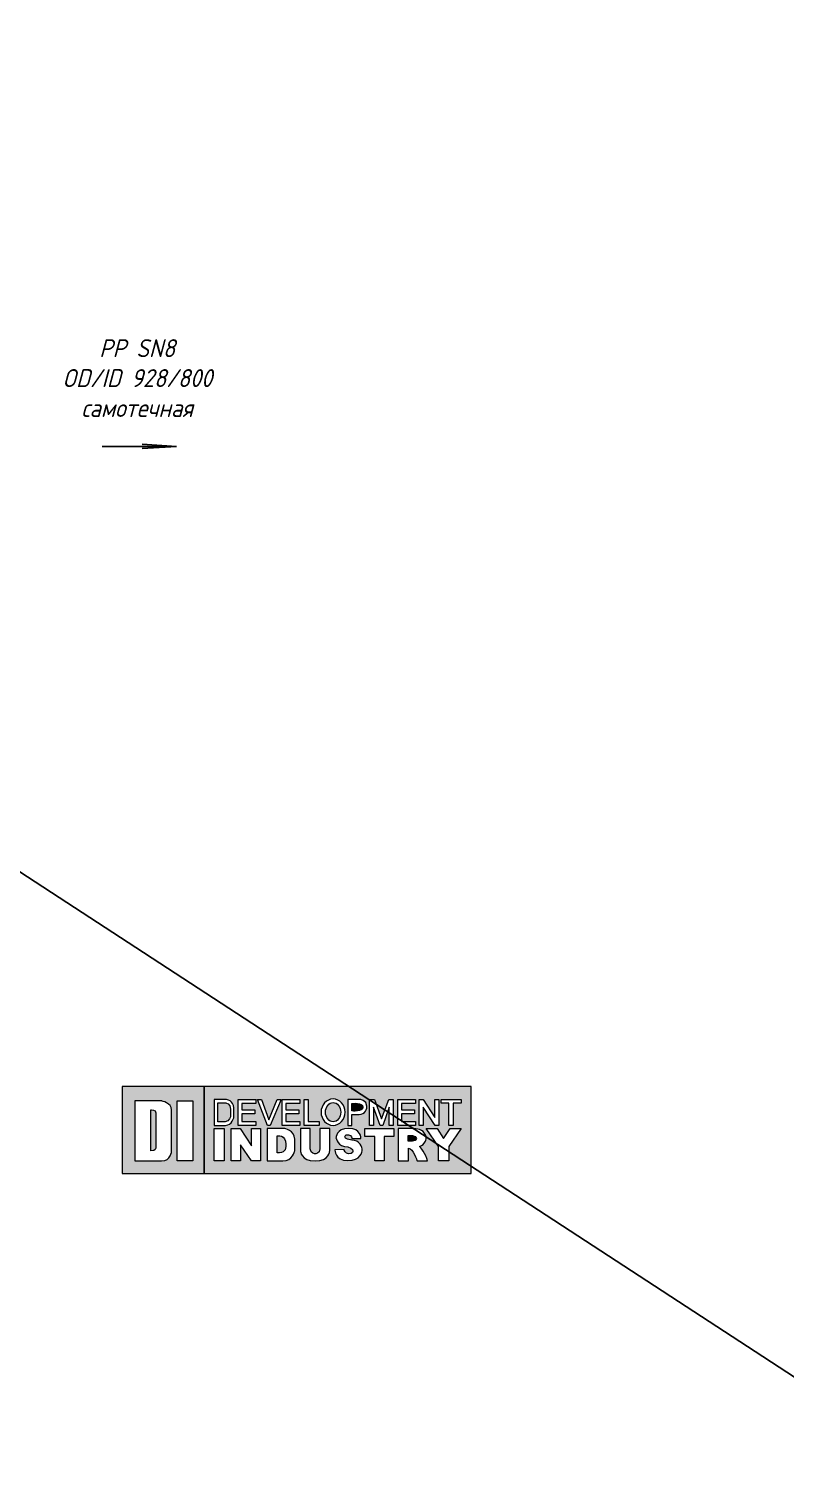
# Model space of a CAD drawing. Header units: millimetres. Extents: x 41756989 to 44740435, y 21258419 to 23626306.
# Drawn here: x 42706870 to 42759565, y 21807114 to 21906634 of the extents above; entities that cross this region are included whole.
import ezdxf

# ---------------------------------------------------------------- set-up
doc = ezdxf.new("R2010")
doc.units = ezdxf.units.MM
doc.layers.add('Слой 2', color=7, linetype='Continuous')
doc.styles.add('note', font='isocpeur.ttf', dxfattribs={"width": 0.9, "oblique": 15})

# ---------------------------------------------------------------- blocks, each defined once
blk = doc.blocks.new('DI')
at = {"layer": 'Слой 2', "true_color": 0xf7931d}
h = blk.add_hatch(color=30, dxfattribs=at)
h.dxf.hatch_style = 2
h.paths.add_polyline_path([(-1795.767848853138, 419.8109765625559), (-1795.767848853138, -450.1290234375047), (-975.0669894781895, -450.1290234375047), (-975.0669894781895, 419.8109765625559)])
edge = h.paths.add_edge_path()
edge.add_spline(control_points=[(-1300.145934790606, -225.6577734374441), (-1300.145934790606, -225.6577734374441), (-1303.385934790596, -324.4777734375093), (-1400.585934790666, -324.4777734375093), (-1497.78593479062, -324.4777734375093), (-1667.885934790596, -324.4777734375093), (-1667.885934790596, -324.4777734375093), (-1667.885934790596, -324.4777734375093), (-1667.885934790596, 276.5422265625093), (-1667.885934790596, 276.5422265625093), (-1667.885934790596, 276.5422265625093), (-1398.965934790671, 276.5422265625093), (-1398.965934790671, 276.5422265625093), (-1398.965934790671, 276.5422265625093), (-1300.145934790606, 255.4822265625698), (-1300.145934790606, 185.8222265625373), (-1300.145934790606, 116.1622265625047), (-1300.145934790606, -225.6577734374441), (-1300.145934790606, -225.6577734374441)], knot_values=[0, 0, 0, 0, 1, 1, 1, 2, 2, 2, 3, 3, 3, 4, 4, 4, 5, 5, 5, 6, 6, 6, 6], degree=3, periodic=0)
h.paths.add_polyline_path([(-1087.384880103171, -324.4777734375093), (-1242.904880103189, -324.4777734375093), (-1242.904880103189, 276.5422265625093), (-1087.384880103171, 276.5422265625093)])
at = {"layer": 'Слой 2', "true_color": 0x231f20}
h = blk.add_hatch(color=250, dxfattribs=at)
h.dxf.hatch_style = 2
h.paths.add_polyline_path([(-975.0669894781895, 419.8109765625559), (-975.0669894781895, -450.1290234375047), (1698.575315209338, -450.1290234375047), (1698.575315209338, 419.8109765625559)])
h.paths.add_polyline_path([(1176.296174584306, 291.9322265625233), (1217.340393334394, 291.9322265625233), (1335.056174584315, 110.223281249986), (1335.056174584315, 291.9322265625233), (1372.860393334413, 291.9322265625233), (1372.860393334413, 31.92222656251397), (1338.296174584306, 31.92222656251397), (1217.340393334394, 214.9822265625698), (1217.340393334394, 31.92222656251397), (1176.296174584306, 31.92222656251397)])
h.paths.add_polyline_path([(681.9240652093431, 291.9322265625233), (732.1440652093152, 291.9322265625233), (800.1840652093524, 96.72222656256054), (873.8940652093152, 291.9322265625233), (916.0140652093105, 291.9322265625233), (916.0140652093105, 31.92222656251397), (877.1340652093058, 31.92222656251397), (877.1340652093058, 214.9822265625698), (814.7640652093105, 31.92222656251397), (787.2240652093897, 31.92222656251397), (721.6140652094036, 214.9822265625698), (721.6140652094036, 31.92222656251397), (681.9240652093431, 31.92222656251397)])
edge = h.paths.add_edge_path()
edge.add_spline(control_points=[(464.5782839594176, 291.9322265625233), (464.5782839594176, 291.9322265625233), (583.3761745843804, 291.9322265625233), (583.3761745843804, 291.9322265625233), (583.3761745843804, 291.9322265625233), (653.5740652093664, 281.9432812500745), (653.5740652093664, 224.7022265625419), (653.5740652093664, 167.4611718750093), (623.319299584371, 137.7696093750419), (550.9761745843571, 139.3801171875093), (502.3761745843804, 140.4622265625512), (502.3761745843804, 140.4622265625512), (502.3761745843804, 140.4622265625512), (502.3761745843804, 140.4622265625512), (502.3761745843804, 31.92222656251397), (502.3761745843804, 31.92222656251397), (502.3761745843804, 31.92222656251397), (464.5782839594176, 31.92222656251397), (464.5782839594176, 31.92222656251397), (464.5782839594176, 31.92222656251397), (464.5782839594176, 291.9322265625233), (464.5782839594176, 291.9322265625233)], knot_values=[0, 0, 0, 0, 1, 1, 1, 2, 2, 2, 3, 3, 3, 4, 4, 4, 5, 5, 5, 6, 6, 6, 7, 7, 7, 7], degree=3, periodic=0)
h.paths.add_polyline_path([(28.2540652094176, 291.9322265625233), (65.5140652093105, 291.9322265625233), (65.5140652093105, 69.18222656252328), (177.2940652093384, 69.18222656252328), (177.2940652093384, 31.92222656251397), (28.2540652094176, 31.92222656251397)])
h.paths.add_polyline_path([(-401.045934790629, 291.9322265625233), (-325.7159347906709, 86.1922265625326), (-242.2859347906196, 291.9322265625233), (-203.405934790615, 291.9322265625233), (-312.7559347905917, 31.92222656251397), (-338.6759347906336, 31.92222656251397), (-441.545934790629, 291.9322265625233)])
h.paths.add_polyline_path([(-633.7848801031942, 291.9322265625233), (-456.6669894781662, 291.9322265625233), (-456.6669894781662, 251.701171875), (-595.986989478115, 251.1632812500466), (-595.986989478115, 186.2620312500512), (-466.3869894781383, 186.2620312500512), (-466.3869894781383, 145.86328125), (-595.986989478115, 145.86328125), (-595.986989478115, 69.18222656252328), (-456.6669894781662, 69.18222656252328), (-456.6669894781662, 31.92222656251397), (-633.7848801031942, 31.92222656251397)])
h.paths.add_polyline_path([(-775.265934790601, -324.4777734375093), (-872.4659347906709, -324.4777734375093), (-872.4659347906709, 1.14222656248603), (-775.265934790601, 1.14222656248603)])
edge = h.paths.add_edge_path()
edge.add_spline(control_points=[(-761.4959347905824, 31.92222656251397), (-829.5359347906196, 31.92222656251397), (-872.4659347906709, 31.92222656251397), (-872.4659347906709, 31.92222656251397), (-872.4659347906709, 31.92222656251397), (-872.4659347906709, 291.9322265625233), (-872.4659347906709, 291.9322265625233), (-872.4659347906709, 291.9322265625233), (-752.5859347906662, 291.9322265625233), (-752.5859347906662, 291.9322265625233), (-752.5859347906662, 291.9322265625233), (-678.0659347906476, 277.3522265625652), (-678.0659347906476, 206.8822265624767), (-678.0659347906476, 136.4122265625047), (-678.0659347906476, 112.1122265625745), (-678.0659347906476, 112.1122265625745), (-678.0659347906476, 112.1122265625745), (-693.4559347906616, 31.92222656251397), (-761.4959347905824, 31.92222656251397)], knot_values=[0, 0, 0, 0, 1, 1, 1, 2, 2, 2, 3, 3, 3, 4, 4, 4, 5, 5, 5, 6, 6, 6, 6], degree=3, periodic=0)
h.paths.add_polyline_path([(-409.1459347906057, -324.4777734375093), (-499.8659347906942, -324.4777734375093), (-611.6459347906057, -161.6677734374534), (-611.6459347906057, -324.4777734375093), (-703.9859347906895, -324.4777734375093), (-703.9859347906895, 1.14222656248603), (-614.8859347905964, 1.14222656248603), (-499.8659347906942, -172.1977734374814), (-499.8659347906942, 1.14222656248603), (-409.1459347906057, 1.14222656248603)])
edge = h.paths.add_edge_path()
edge.add_spline(control_points=[(-67.86698947811965, -224.4048046874814), (-67.86698947811965, -224.4048046874814), (-89.5819504156243, -324.4777734375093), (-185.5954269781942, -324.4777734375093), (-281.6057394781383, -324.4777734375093), (-342.184880103101, -324.4777734375093), (-342.184880103101, -324.4777734375093), (-342.184880103101, -324.4777734375093), (-342.184880103101, 0), (-342.184880103101, 0), (-342.184880103101, 0), (-173.0214426030871, 0), (-173.0214426030871, 0), (-173.0214426030871, 0), (-67.86698947811965, -18.19652343750931), (-67.86698947811965, -106.1353124999441), (-67.86698947811965, -194.0772656250047), (-67.86698947811965, -224.4048046874814), (-67.86698947811965, -224.4048046874814)], knot_values=[0, 0, 0, 0, 1, 1, 1, 2, 2, 2, 3, 3, 3, 4, 4, 4, 5, 5, 5, 6, 6, 6, 6], degree=3, periodic=0)
h.paths.add_polyline_path([(-16.03648166568018, 251.701171875), (-155.356481665629, 251.1632812500466), (-155.356481665629, 186.2620312500512), (-25.75648166565225, 186.2620312500512), (-25.75648166565225, 145.86328125), (-155.356481665629, 145.86328125), (-155.356481665629, 69.18222656252328), (-16.03648166568018, 69.18222656252328), (-16.03648166568018, 31.92222656251397), (-193.1543722905917, 31.92222656251397), (-193.1543722905917, 291.9322265625233), (-16.03648166568018, 291.9322265625233)])
edge = h.paths.add_edge_path()
edge.add_spline(control_points=[(282.0561745843152, -224.5788281250279), (282.0561745843152, -224.5788281250279), (282.0561745843152, -324.4777734375093), (136.256174584385, -324.4777734375093), (-9.543825415661559, -324.4777734375093), (-9.543825415661559, -224.5788281250279), (-9.543825415661559, -224.5788281250279), (-9.543825415661559, -224.5788281250279), (-9.543825415661559, 0), (-9.543825415661559, 0), (-9.543825415661559, 0), (87.65617458440829, 0), (87.65617458440829, 0), (87.65617458440829, 0), (87.65617458440829, -148.9767187499674), (87.65617458440829, -201.8956640624674), (87.65617458440829, -254.8146093749674), (136.256174584385, -253.7356640624348), (136.256174584385, -253.7356640624348), (136.256174584385, -253.7356640624348), (184.8561745843617, -254.8146093749674), (184.8561745843617, -201.8956640624674), (184.8561745843617, -148.9767187499674), (184.8561745843617, 0), (184.8561745843617, 0), (184.8561745843617, 0), (282.0561745843152, 0), (282.0561745843152, 0), (282.0561745843152, 0), (282.0561745843152, -224.5788281250279), (282.0561745843152, -224.5788281250279)], knot_values=[0, 0, 0, 0, 1, 1, 1, 2, 2, 2, 3, 3, 3, 4, 4, 4, 5, 5, 5, 6, 6, 6, 7, 7, 7, 8, 8, 8, 9, 9, 9, 10, 10, 10, 10], degree=3, periodic=0)
edge = h.paths.add_edge_path()
edge.add_spline(control_points=[(195.6519558343571, 163.8161718749907), (195.6519558343571, 236.6592187499627), (249.5675808343804, 295.7101171874674), (316.0698464593152, 295.7101171874674), (382.578440209385, 295.7101171874674), (436.4940652094083, 236.6592187499627), (436.4940652094083, 163.8161718749907), (436.4940652094083, 90.97312500001863), (382.578440209385, 31.92222656251397), (316.0698464593152, 31.92222656251397), (249.5675808343804, 31.92222656251397), (195.6519558343571, 90.97312500001863), (195.6519558343571, 163.8161718749907)], knot_values=[0, 0, 0, 0, 1, 1, 1, 2, 2, 2, 3, 3, 3, 4, 4, 4, 4], degree=3, periodic=0)
edge = h.paths.add_edge_path()
edge.add_spline(control_points=[(607.5116433344083, -211.7485546874814), (605.9865652093431, -231.5207812499721), (593.7859402094036, -321.2377734375186), (463.0975027093664, -321.2377734375186), (332.4090652093291, -321.2377734375186), (334.4340652093524, -211.7485546874814), (334.4340652093524, -211.7485546874814), (334.4340652093524, -211.7485546874814), (425.970393334399, -210.2298046874348), (425.970393334399, -210.2298046874348), (425.970393334399, -210.2298046874348), (436.6459402093897, -252.80859375), (471.0013308343478, -254.3305078124395), (517.5636745843804, -254.3305078124395), (512.9251589593478, -228.4769531249767), (512.9251589593478, -228.4769531249767), (512.9251589593478, -228.4769531249767), (520.5568777093431, -198.0639843749814), (463.0975027093664, -184.3794140624814), (361.3918777093058, -184.3794140624814), (345.1159402093617, -93.14050781249534), (345.1159402093617, -93.14050781249534), (345.1159402093617, -93.14050781249534), (345.875315209385, 1.14222656248603), (471.0013308343478, 1.14222656248603), (596.1336745843291, 1.14222656248603), (595.3110183343524, -99.2218359374674), (595.3110183343524, -99.2218359374674), (595.3110183343524, -99.2218359374674), (505.299768334371, -99.2218359374674), (505.299768334371, -99.2218359374674), (505.299768334371, -99.2218359374674), (506.8248464593198, -67.2869531250326), (471.0013308343478, -62.7275390625), (435.1841433343943, -58.16496093745809), (442.7525808343198, -67.2869531250326), (436.6459402093897, -76.412109375), (430.5456277093617, -85.53410156245809), (427.4954714593478, -103.7844140625093), (503.7746902093058, -115.9470703124534), (581.5789870843291, -115.9470703124534), (609.0367214593571, -191.9794921875), (607.5116433344083, -211.7485546874814)], knot_values=[0, 0, 0, 0, 1, 1, 1, 2, 2, 2, 3, 3, 3, 4, 4, 4, 5, 5, 5, 6, 6, 6, 7, 7, 7, 8, 8, 8, 9, 9, 9, 10, 10, 10, 11, 11, 11, 12, 12, 12, 13, 13, 13, 14, 14, 14, 14], degree=3, periodic=0)
h.paths.add_polyline_path([(924.1203933343058, -81.25628906243946), (825.8509402093478, -81.25628906243946), (825.8509402093478, -323.5855078124441), (779.1303933343152, -323.5855078124441), (732.409846459399, -323.5855078124441), (732.409846459399, -81.25628906243946), (634.1340652093058, -81.25628906243946), (634.1340652093058, 0), (779.1303933343152, 0), (924.1203933343058, 0)])
h.paths.add_polyline_path([(962.4498464593198, 291.9322265625233), (1139.561408959329, 291.9322265625233), (1139.561408959329, 251.701171875), (1000.24140895938, 251.1632812500466), (1000.24140895938, 186.2620312500512), (1129.841408959357, 186.2620312500512), (1129.841408959357, 145.86328125), (1000.24140895938, 145.86328125), (1000.24140895938, 69.18222656252328), (1139.561408959329, 69.18222656252328), (1139.561408959329, 31.92222656251397), (962.4498464593198, 31.92222656251397)])
edge = h.paths.add_edge_path()
edge.add_spline(control_points=[(1156.56508083432, -324.4777734375093), (1156.56508083432, -324.4777734375093), (1117.716721459408, -196.3901953124441), (1070.939221459324, -196.3901953124441), (1070.939221459324, -235.6150781250326), (1070.939221459324, -324.4777734375093), (1070.939221459324, -324.4777734375093), (1070.939221459324, -324.4777734375093), (968.6640652093338, -324.4777734375093), (968.6640652093338, -324.4777734375093), (968.6640652093338, -324.4777734375093), (968.6640652093338, -321.275742187514), (968.6640652093338, -321.275742187514), (968.6640652093338, -321.275742187514), (968.6640652093338, 0), (968.6640652093338, 0), (968.6640652093338, 0), (1082.038752709399, -1.047304687439464), (1082.038752709399, -1.047304687439464), (1082.038752709399, -1.047304687439464), (1155.312112084357, 6.470507812569849), (1200.172190209385, -18.76289062493015), (1222.529455834418, -31.33371093752794), (1246.949690209352, -62.76550781249534), (1246.949690209352, -91.51734374999069), (1246.949690209352, -108.6918750000186), (1241.621408959385, -125.7430078125326), (1234.274455834413, -137.8898437499302), (1214.233283959329, -171.0397265624488), (1181.143518334371, -179.5763671874302), (1181.143518334371, -179.5763671874302), (1181.143518334371, -179.5763671874302), (1254.049846459413, -258.0577734374674), (1259.454065209371, -324.4777734375093), (1196.293049584376, -324.4777734375093), (1156.56508083432, -324.4777734375093), (1156.56508083432, -324.4777734375093)], knot_values=[0, 0, 0, 0, 1, 1, 1, 2, 2, 2, 3, 3, 3, 4, 4, 4, 5, 5, 5, 6, 6, 6, 7, 7, 7, 8, 8, 8, 9, 9, 9, 10, 10, 10, 11, 11, 11, 12, 12, 12, 12], degree=3, periodic=0)
h.paths.add_polyline_path([(1473.294065209338, -181.1520703125279), (1473.294065209338, -323.5855078124441), (1422.264065209311, -323.5855078124441), (1371.234065209399, -323.5855078124441), (1371.234065209399, -181.1520703125279), (1248.107737084385, 1.14222656248603), (1356.249065209413, 1.14222656248603), (1422.264065209311, -98.50675781245809), (1488.279065209324, 1.14222656248603), (1596.420393334352, 1.14222656248603)])
h.paths.add_polyline_path([(1596.420393334352, 253.8622265625745), (1516.496174584376, 253.8622265625745), (1516.496174584376, 31.92222656251397), (1474.37617458438, 31.92222656251397), (1474.37617458438, 253.8622265625745), (1398.780393334338, 253.8622265625745), (1398.780393334338, 291.9322265625233), (1596.420393334352, 291.9322265625233)])
at = {"layer": 'Слой 2', "true_color": 0xf7931d}
h = blk.add_hatch(color=30, dxfattribs=at)
h.dxf.hatch_style = 2
edge = h.paths.add_edge_path()
edge.add_spline(control_points=[(-1507.505934790592, 185.8222265625373), (-1507.505934790592, 185.8222265625373), (-1507.505934790592, -223.4998828124953), (-1507.505934790592, -223.4998828124953), (-1459.984880103148, -223.4998828124953), (-1456.744880103157, -193.2577734375373), (-1456.744880103157, -193.2577734375373), (-1456.744880103157, -193.2577734375373), (-1456.744880103157, 118.8611718750326), (-1456.744880103157, 155.5801171874627), (-1456.744880103157, 192.2990625000093), (-1507.505934790592, 185.8222265625373), (-1507.505934790592, 185.8222265625373)], knot_values=[0, 0, 0, 0, 1, 1, 1, 2, 2, 2, 3, 3, 3, 4, 4, 4, 4], degree=3, periodic=0)
at = {"layer": 'Слой 2', "true_color": 0x231f20}
h = blk.add_hatch(color=250, dxfattribs=at)
h.dxf.hatch_style = 2
edge = h.paths.add_edge_path()
edge.add_spline(control_points=[(-757.8224582280964, 257.6907421875512), (-757.8224582280964, 257.6907421875512), (-835.743825415615, 257.6907421875512), (-835.743825415615, 257.6907421875512), (-835.743825415615, 257.6907421875512), (-835.743825415615, 66.16371093748603), (-835.743825415615, 66.16371093748603), (-835.743825415615, 66.16371093748603), (-807.8367941656616, 66.16371093748603), (-763.6126926031429, 66.16371093748603), (-719.3885910406243, 66.16371093748603), (-709.383825415629, 125.2304296875373), (-709.383825415629, 125.2304296875373), (-709.383825415629, 125.2304296875373), (-709.383825415629, 143.1326953124953), (-709.383825415629, 195.0423046875512), (-709.383825415629, 246.9519140624907), (-757.8224582280964, 257.6907421875512), (-757.8224582280964, 257.6907421875512)], knot_values=[0, 0, 0, 0, 1, 1, 1, 2, 2, 2, 3, 3, 3, 4, 4, 4, 5, 5, 5, 6, 6, 6, 6], degree=3, periodic=0)
h = blk.add_hatch(color=250, dxfattribs=at)
h.dxf.hatch_style = 2
edge = h.paths.add_edge_path()
edge.add_spline(control_points=[(316.0698464593152, 260.0701171875698), (274.0194558344083, 260.0701171875698), (239.9298464594176, 216.9755859375), (239.9298464594176, 163.8161718749907), (239.9298464594176, 110.6567578124814), (274.0194558344083, 67.56222656252794), (316.0698464593152, 67.56222656252794), (358.1265652093571, 67.56222656252794), (392.2161745843478, 110.6567578124814), (392.2161745843478, 163.8161718749907), (392.2161745843478, 216.9755859375), (358.1265652093571, 260.0701171875698), (316.0698464593152, 260.0701171875698)], knot_values=[0, 0, 0, 0, 1, 1, 1, 2, 2, 2, 3, 3, 3, 4, 4, 4, 4], degree=3, periodic=0)
h = blk.add_hatch(color=250, dxfattribs=at)
h.dxf.hatch_style = 2
edge = h.paths.add_edge_path()
edge.add_spline(control_points=[(613.9283620843198, 213.5489062500419), (613.9283620843198, 265.6262109375093), (503.6417995843804, 250.4830078125233), (503.6417995843804, 250.4830078125233), (503.6417995843804, 250.4830078125233), (503.6417995843804, 176.6084765625419), (503.6417995843804, 176.6084765625419), (503.6417995843804, 176.6084765625419), (613.9283620843198, 161.4716015625745), (613.9283620843198, 213.5489062500419)], knot_values=[0, 0, 0, 0, 1, 1, 1, 2, 2, 2, 3, 3, 3, 3], degree=3, periodic=0)
h = blk.add_hatch(color=250, dxfattribs=at)
h.dxf.hatch_style = 2
edge = h.paths.add_edge_path()
edge.add_spline(control_points=[(-243.905934790615, -72.298828125), (-243.905934790615, -72.298828125), (-243.905934790615, -244.0188281249721), (-243.905934790615, -244.0188281249721), (-171.5469894781709, -244.0188281249721), (-155.346989478101, -219.1777734374627), (-155.346989478101, -158.158828124986), (-155.346989478101, -57.17777343746275), (-243.905934790615, -72.298828125), (-243.905934790615, -72.298828125)], knot_values=[0, 0, 0, 0, 1, 1, 1, 2, 2, 2, 3, 3, 3, 3], degree=3, periodic=0)
h = blk.add_hatch(color=250, dxfattribs=at)
h.dxf.hatch_style = 2
edge = h.paths.add_edge_path()
edge.add_spline(control_points=[(1068.294065209338, -71.49515624996275), (1068.294065209338, -71.49515624996275), (1068.294065209338, -126.8377734374953), (1068.294065209338, -126.8377734374953), (1068.294065209338, -126.8377734374953), (1150.914065209334, -138.1777734374627), (1150.914065209334, -99.1648828125326), (1150.914065209334, -60.15199218748603), (1068.294065209338, -71.49515624996275), (1068.294065209338, -71.49515624996275)], knot_values=[0, 0, 0, 0, 1, 1, 1, 2, 2, 2, 3, 3, 3, 3], degree=3, periodic=0)
at = {"layer": 'Слой 2', "lineweight": 0}
for points in [[(-1795.767848853138, 419.8109765625559), (-1795.767848853138, -450.1290234375047), (-975.0669894781895, -450.1290234375047), (-975.0669894781895, 419.8109765625559), (-1795.767848853138, 419.8109765625559)], [(-975.0669894781895, 419.8109765625559), (-975.0669894781895, -450.1290234375047), (1698.575315209338, -450.1290234375047), (1698.575315209338, 419.8109765625559), (-975.0669894781895, 419.8109765625559)], [(-633.7848801031942, 291.9322265625233), (-456.6669894781662, 291.9322265625233), (-456.6669894781662, 251.701171875), (-595.986989478115, 251.1632812500466), (-595.986989478115, 186.2620312500512), (-466.3869894781383, 186.2620312500512), (-466.3869894781383, 145.86328125), (-595.986989478115, 145.86328125), (-595.986989478115, 69.18222656252328), (-456.6669894781662, 69.18222656252328), (-456.6669894781662, 31.92222656251397), (-633.7848801031942, 31.92222656251397), (-633.7848801031942, 291.9322265625233)], [(-401.045934790629, 291.9322265625233), (-325.7159347906709, 86.1922265625326), (-242.2859347906196, 291.9322265625233), (-203.405934790615, 291.9322265625233), (-312.7559347905917, 31.92222656251397), (-338.6759347906336, 31.92222656251397), (-441.545934790629, 291.9322265625233), (-401.045934790629, 291.9322265625233)], [(-16.03648166568018, 251.701171875), (-155.356481665629, 251.1632812500466), (-155.356481665629, 186.2620312500512), (-25.75648166565225, 186.2620312500512), (-25.75648166565225, 145.86328125), (-155.356481665629, 145.86328125), (-155.356481665629, 69.18222656252328), (-16.03648166568018, 69.18222656252328), (-16.03648166568018, 31.92222656251397), (-193.1543722905917, 31.92222656251397), (-193.1543722905917, 291.9322265625233), (-16.03648166568018, 291.9322265625233), (-16.03648166568018, 251.701171875)], [(28.2540652094176, 291.9322265625233), (65.5140652093105, 291.9322265625233), (65.5140652093105, 69.18222656252328), (177.2940652093384, 69.18222656252328), (177.2940652093384, 31.92222656251397), (28.2540652094176, 31.92222656251397), (28.2540652094176, 291.9322265625233)], [(681.9240652093431, 291.9322265625233), (732.1440652093152, 291.9322265625233), (800.1840652093524, 96.72222656256054), (873.8940652093152, 291.9322265625233), (916.0140652093105, 291.9322265625233), (916.0140652093105, 31.92222656251397), (877.1340652093058, 31.92222656251397), (877.1340652093058, 214.9822265625698), (814.7640652093105, 31.92222656251397), (787.2240652093897, 31.92222656251397), (721.6140652094036, 214.9822265625698), (721.6140652094036, 31.92222656251397), (681.9240652093431, 31.92222656251397), (681.9240652093431, 291.9322265625233)], [(962.4498464593198, 291.9322265625233), (1139.561408959329, 291.9322265625233), (1139.561408959329, 251.701171875), (1000.24140895938, 251.1632812500466), (1000.24140895938, 186.2620312500512), (1129.841408959357, 186.2620312500512), (1129.841408959357, 145.86328125), (1000.24140895938, 145.86328125), (1000.24140895938, 69.18222656252328), (1139.561408959329, 69.18222656252328), (1139.561408959329, 31.92222656251397), (962.4498464593198, 31.92222656251397), (962.4498464593198, 291.9322265625233)], [(1176.296174584306, 291.9322265625233), (1217.340393334394, 291.9322265625233), (1335.056174584315, 110.223281249986), (1335.056174584315, 291.9322265625233), (1372.860393334413, 291.9322265625233), (1372.860393334413, 31.92222656251397), (1338.296174584306, 31.92222656251397), (1217.340393334394, 214.9822265625698), (1217.340393334394, 31.92222656251397), (1176.296174584306, 31.92222656251397), (1176.296174584306, 291.9322265625233)], [(1596.420393334352, 253.8622265625745), (1516.496174584376, 253.8622265625745), (1516.496174584376, 31.92222656251397), (1474.37617458438, 31.92222656251397), (1474.37617458438, 253.8622265625745), (1398.780393334338, 253.8622265625745), (1398.780393334338, 291.9322265625233), (1596.420393334352, 291.9322265625233), (1596.420393334352, 253.8622265625745)], [(-1087.384880103171, -324.4777734375093), (-1242.904880103189, -324.4777734375093), (-1242.904880103189, 276.5422265625093), (-1087.384880103171, 276.5422265625093), (-1087.384880103171, -324.4777734375093)], [(-775.265934790601, -324.4777734375093), (-872.4659347906709, -324.4777734375093), (-872.4659347906709, 1.14222656248603), (-775.265934790601, 1.14222656248603), (-775.265934790601, -324.4777734375093)], [(-409.1459347906057, -324.4777734375093), (-499.8659347906942, -324.4777734375093), (-611.6459347906057, -161.6677734374534), (-611.6459347906057, -324.4777734375093), (-703.9859347906895, -324.4777734375093), (-703.9859347906895, 1.14222656248603), (-614.8859347905964, 1.14222656248603), (-499.8659347906942, -172.1977734374814), (-499.8659347906942, 1.14222656248603), (-409.1459347906057, 1.14222656248603), (-409.1459347906057, -324.4777734375093)], [(924.1203933343058, -81.25628906243946), (825.8509402093478, -81.25628906243946), (825.8509402093478, -323.5855078124441), (779.1303933343152, -323.5855078124441), (732.409846459399, -323.5855078124441), (732.409846459399, -81.25628906243946), (634.1340652093058, -81.25628906243946), (634.1340652093058, 0), (779.1303933343152, 0), (924.1203933343058, 0), (924.1203933343058, -81.25628906243946)], [(1473.294065209338, -181.1520703125279), (1473.294065209338, -323.5855078124441), (1422.264065209311, -323.5855078124441), (1371.234065209399, -323.5855078124441), (1371.234065209399, -181.1520703125279), (1248.107737084385, 1.14222656248603), (1356.249065209413, 1.14222656248603), (1422.264065209311, -98.50675781245809), (1488.279065209324, 1.14222656248603), (1596.420393334352, 1.14222656248603), (1473.294065209338, -181.1520703125279)]]:
    blk.add_lwpolyline(points, dxfattribs=at)
for points, knots in [([(-761.4959347905824, 31.92222656251397), (-829.5359347906196, 31.92222656251397), (-872.4659347906709, 31.92222656251397), (-872.4659347906709, 31.92222656251397), (-872.4659347906709, 31.92222656251397), (-872.4659347906709, 291.9322265625233), (-872.4659347906709, 291.9322265625233), (-872.4659347906709, 291.9322265625233), (-752.5859347906662, 291.9322265625233), (-752.5859347906662, 291.9322265625233), (-752.5859347906662, 291.9322265625233), (-678.0659347906476, 277.3522265625652), (-678.0659347906476, 206.8822265624767), (-678.0659347906476, 136.4122265625047), (-678.0659347906476, 112.1122265625745), (-678.0659347906476, 112.1122265625745), (-678.0659347906476, 112.1122265625745), (-693.4559347906616, 31.92222656251397), (-761.4959347905824, 31.92222656251397)], [0, 0, 0, 0, 1, 1, 1, 2, 2, 2, 3, 3, 3, 4, 4, 4, 5, 5, 5, 6, 6, 6, 6]), ([(195.6519558343571, 163.8161718749907), (195.6519558343571, 236.6592187499627), (249.5675808343804, 295.7101171874674), (316.0698464593152, 295.7101171874674), (382.578440209385, 295.7101171874674), (436.4940652094083, 236.6592187499627), (436.4940652094083, 163.8161718749907), (436.4940652094083, 90.97312500001863), (382.578440209385, 31.92222656251397), (316.0698464593152, 31.92222656251397), (249.5675808343804, 31.92222656251397), (195.6519558343571, 90.97312500001863), (195.6519558343571, 163.8161718749907)], [0, 0, 0, 0, 1, 1, 1, 2, 2, 2, 3, 3, 3, 4, 4, 4, 4]), ([(464.5782839594176, 291.9322265625233), (464.5782839594176, 291.9322265625233), (583.3761745843804, 291.9322265625233), (583.3761745843804, 291.9322265625233), (583.3761745843804, 291.9322265625233), (653.5740652093664, 281.9432812500745), (653.5740652093664, 224.7022265625419), (653.5740652093664, 167.4611718750093), (623.319299584371, 137.7696093750419), (550.9761745843571, 139.3801171875093), (502.3761745843804, 140.4622265625512), (502.3761745843804, 140.4622265625512), (502.3761745843804, 140.4622265625512), (502.3761745843804, 140.4622265625512), (502.3761745843804, 31.92222656251397), (502.3761745843804, 31.92222656251397), (502.3761745843804, 31.92222656251397), (464.5782839594176, 31.92222656251397), (464.5782839594176, 31.92222656251397), (464.5782839594176, 31.92222656251397), (464.5782839594176, 291.9322265625233), (464.5782839594176, 291.9322265625233)], [0, 0, 0, 0, 1, 1, 1, 2, 2, 2, 3, 3, 3, 4, 4, 4, 5, 5, 5, 6, 6, 6, 7, 7, 7, 7]), ([(-1300.145934790606, -225.6577734374441), (-1300.145934790606, -225.6577734374441), (-1303.385934790596, -324.4777734375093), (-1400.585934790666, -324.4777734375093), (-1497.78593479062, -324.4777734375093), (-1667.885934790596, -324.4777734375093), (-1667.885934790596, -324.4777734375093), (-1667.885934790596, -324.4777734375093), (-1667.885934790596, 276.5422265625093), (-1667.885934790596, 276.5422265625093), (-1667.885934790596, 276.5422265625093), (-1398.965934790671, 276.5422265625093), (-1398.965934790671, 276.5422265625093), (-1398.965934790671, 276.5422265625093), (-1300.145934790606, 255.4822265625698), (-1300.145934790606, 185.8222265625373), (-1300.145934790606, 116.1622265625047), (-1300.145934790606, -225.6577734374441), (-1300.145934790606, -225.6577734374441)], [0, 0, 0, 0, 1, 1, 1, 2, 2, 2, 3, 3, 3, 4, 4, 4, 5, 5, 5, 6, 6, 6, 6]), ([(-1507.505934790592, 185.8222265625373), (-1507.505934790592, 185.8222265625373), (-1507.505934790592, -223.4998828124953), (-1507.505934790592, -223.4998828124953), (-1459.984880103148, -223.4998828124953), (-1456.744880103157, -193.2577734375373), (-1456.744880103157, -193.2577734375373), (-1456.744880103157, -193.2577734375373), (-1456.744880103157, 118.8611718750326), (-1456.744880103157, 155.5801171874627), (-1456.744880103157, 192.2990625000093), (-1507.505934790592, 185.8222265625373), (-1507.505934790592, 185.8222265625373)], [0, 0, 0, 0, 1, 1, 1, 2, 2, 2, 3, 3, 3, 4, 4, 4, 4]), ([(-757.8224582280964, 257.6907421875512), (-757.8224582280964, 257.6907421875512), (-835.743825415615, 257.6907421875512), (-835.743825415615, 257.6907421875512), (-835.743825415615, 257.6907421875512), (-835.743825415615, 66.16371093748603), (-835.743825415615, 66.16371093748603), (-835.743825415615, 66.16371093748603), (-807.8367941656616, 66.16371093748603), (-763.6126926031429, 66.16371093748603), (-719.3885910406243, 66.16371093748603), (-709.383825415629, 125.2304296875373), (-709.383825415629, 125.2304296875373), (-709.383825415629, 125.2304296875373), (-709.383825415629, 143.1326953124953), (-709.383825415629, 195.0423046875512), (-709.383825415629, 246.9519140624907), (-757.8224582280964, 257.6907421875512), (-757.8224582280964, 257.6907421875512)], [0, 0, 0, 0, 1, 1, 1, 2, 2, 2, 3, 3, 3, 4, 4, 4, 5, 5, 5, 6, 6, 6, 6]), ([(316.0698464593152, 260.0701171875698), (274.0194558344083, 260.0701171875698), (239.9298464594176, 216.9755859375), (239.9298464594176, 163.8161718749907), (239.9298464594176, 110.6567578124814), (274.0194558344083, 67.56222656252794), (316.0698464593152, 67.56222656252794), (358.1265652093571, 67.56222656252794), (392.2161745843478, 110.6567578124814), (392.2161745843478, 163.8161718749907), (392.2161745843478, 216.9755859375), (358.1265652093571, 260.0701171875698), (316.0698464593152, 260.0701171875698)], [0, 0, 0, 0, 1, 1, 1, 2, 2, 2, 3, 3, 3, 4, 4, 4, 4]), ([(613.9283620843198, 213.5489062500419), (613.9283620843198, 265.6262109375093), (503.6417995843804, 250.4830078125233), (503.6417995843804, 250.4830078125233), (503.6417995843804, 250.4830078125233), (503.6417995843804, 176.6084765625419), (503.6417995843804, 176.6084765625419), (503.6417995843804, 176.6084765625419), (613.9283620843198, 161.4716015625745), (613.9283620843198, 213.5489062500419)], [0, 0, 0, 0, 1, 1, 1, 2, 2, 2, 3, 3, 3, 3]), ([(-67.86698947811965, -224.4048046874814), (-67.86698947811965, -224.4048046874814), (-89.5819504156243, -324.4777734375093), (-185.5954269781942, -324.4777734375093), (-281.6057394781383, -324.4777734375093), (-342.184880103101, -324.4777734375093), (-342.184880103101, -324.4777734375093), (-342.184880103101, -324.4777734375093), (-342.184880103101, 0), (-342.184880103101, 0), (-342.184880103101, 0), (-173.0214426030871, 0), (-173.0214426030871, 0), (-173.0214426030871, 0), (-67.86698947811965, -18.19652343750931), (-67.86698947811965, -106.1353124999441), (-67.86698947811965, -194.0772656250047), (-67.86698947811965, -224.4048046874814), (-67.86698947811965, -224.4048046874814)], [0, 0, 0, 0, 1, 1, 1, 2, 2, 2, 3, 3, 3, 4, 4, 4, 5, 5, 5, 6, 6, 6, 6]), ([(282.0561745843152, -224.5788281250279), (282.0561745843152, -224.5788281250279), (282.0561745843152, -324.4777734375093), (136.256174584385, -324.4777734375093), (-9.543825415661559, -324.4777734375093), (-9.543825415661559, -224.5788281250279), (-9.543825415661559, -224.5788281250279), (-9.543825415661559, -224.5788281250279), (-9.543825415661559, 0), (-9.543825415661559, 0), (-9.543825415661559, 0), (87.65617458440829, 0), (87.65617458440829, 0), (87.65617458440829, 0), (87.65617458440829, -148.9767187499674), (87.65617458440829, -201.8956640624674), (87.65617458440829, -254.8146093749674), (136.256174584385, -253.7356640624348), (136.256174584385, -253.7356640624348), (136.256174584385, -253.7356640624348), (184.8561745843617, -254.8146093749674), (184.8561745843617, -201.8956640624674), (184.8561745843617, -148.9767187499674), (184.8561745843617, 0), (184.8561745843617, 0), (184.8561745843617, 0), (282.0561745843152, 0), (282.0561745843152, 0), (282.0561745843152, 0), (282.0561745843152, -224.5788281250279), (282.0561745843152, -224.5788281250279)], [0, 0, 0, 0, 1, 1, 1, 2, 2, 2, 3, 3, 3, 4, 4, 4, 5, 5, 5, 6, 6, 6, 7, 7, 7, 8, 8, 8, 9, 9, 9, 10, 10, 10, 10]), ([(607.5116433344083, -211.7485546874814), (605.9865652093431, -231.5207812499721), (593.7859402094036, -321.2377734375186), (463.0975027093664, -321.2377734375186), (332.4090652093291, -321.2377734375186), (334.4340652093524, -211.7485546874814), (334.4340652093524, -211.7485546874814), (334.4340652093524, -211.7485546874814), (425.970393334399, -210.2298046874348), (425.970393334399, -210.2298046874348), (425.970393334399, -210.2298046874348), (436.6459402093897, -252.80859375), (471.0013308343478, -254.3305078124395), (517.5636745843804, -254.3305078124395), (512.9251589593478, -228.4769531249767), (512.9251589593478, -228.4769531249767), (512.9251589593478, -228.4769531249767), (520.5568777093431, -198.0639843749814), (463.0975027093664, -184.3794140624814), (361.3918777093058, -184.3794140624814), (345.1159402093617, -93.14050781249534), (345.1159402093617, -93.14050781249534), (345.1159402093617, -93.14050781249534), (345.875315209385, 1.14222656248603), (471.0013308343478, 1.14222656248603), (596.1336745843291, 1.14222656248603), (595.3110183343524, -99.2218359374674), (595.3110183343524, -99.2218359374674), (595.3110183343524, -99.2218359374674), (505.299768334371, -99.2218359374674), (505.299768334371, -99.2218359374674), (505.299768334371, -99.2218359374674), (506.8248464593198, -67.2869531250326), (471.0013308343478, -62.7275390625), (435.1841433343943, -58.16496093745809), (442.7525808343198, -67.2869531250326), (436.6459402093897, -76.412109375), (430.5456277093617, -85.53410156245809), (427.4954714593478, -103.7844140625093), (503.7746902093058, -115.9470703124534), (581.5789870843291, -115.9470703124534), (609.0367214593571, -191.9794921875), (607.5116433344083, -211.7485546874814)], [0, 0, 0, 0, 1, 1, 1, 2, 2, 2, 3, 3, 3, 4, 4, 4, 5, 5, 5, 6, 6, 6, 7, 7, 7, 8, 8, 8, 9, 9, 9, 10, 10, 10, 11, 11, 11, 12, 12, 12, 13, 13, 13, 14, 14, 14, 14]), ([(1156.56508083432, -324.4777734375093), (1156.56508083432, -324.4777734375093), (1117.716721459408, -196.3901953124441), (1070.939221459324, -196.3901953124441), (1070.939221459324, -235.6150781250326), (1070.939221459324, -324.4777734375093), (1070.939221459324, -324.4777734375093), (1070.939221459324, -324.4777734375093), (968.6640652093338, -324.4777734375093), (968.6640652093338, -324.4777734375093), (968.6640652093338, -324.4777734375093), (968.6640652093338, -321.275742187514), (968.6640652093338, -321.275742187514), (968.6640652093338, -321.275742187514), (968.6640652093338, 0), (968.6640652093338, 0), (968.6640652093338, 0), (1082.038752709399, -1.047304687439464), (1082.038752709399, -1.047304687439464), (1082.038752709399, -1.047304687439464), (1155.312112084357, 6.470507812569849), (1200.172190209385, -18.76289062493015), (1222.529455834418, -31.33371093752794), (1246.949690209352, -62.76550781249534), (1246.949690209352, -91.51734374999069), (1246.949690209352, -108.6918750000186), (1241.621408959385, -125.7430078125326), (1234.274455834413, -137.8898437499302), (1214.233283959329, -171.0397265624488), (1181.143518334371, -179.5763671874302), (1181.143518334371, -179.5763671874302), (1181.143518334371, -179.5763671874302), (1254.049846459413, -258.0577734374674), (1259.454065209371, -324.4777734375093), (1196.293049584376, -324.4777734375093), (1156.56508083432, -324.4777734375093), (1156.56508083432, -324.4777734375093)], [0, 0, 0, 0, 1, 1, 1, 2, 2, 2, 3, 3, 3, 4, 4, 4, 5, 5, 5, 6, 6, 6, 7, 7, 7, 8, 8, 8, 9, 9, 9, 10, 10, 10, 11, 11, 11, 12, 12, 12, 12]), ([(-243.905934790615, -72.298828125), (-243.905934790615, -72.298828125), (-243.905934790615, -244.0188281249721), (-243.905934790615, -244.0188281249721), (-171.5469894781709, -244.0188281249721), (-155.346989478101, -219.1777734374627), (-155.346989478101, -158.158828124986), (-155.346989478101, -57.17777343746275), (-243.905934790615, -72.298828125), (-243.905934790615, -72.298828125)], [0, 0, 0, 0, 1, 1, 1, 2, 2, 2, 3, 3, 3, 3]), ([(1068.294065209338, -71.49515624996275), (1068.294065209338, -71.49515624996275), (1068.294065209338, -126.8377734374953), (1068.294065209338, -126.8377734374953), (1068.294065209338, -126.8377734374953), (1150.914065209334, -138.1777734374627), (1150.914065209334, -99.1648828125326), (1150.914065209334, -60.15199218748603), (1068.294065209338, -71.49515624996275), (1068.294065209338, -71.49515624996275)], [0, 0, 0, 0, 1, 1, 1, 2, 2, 2, 3, 3, 3, 3])]:
    blk.add_open_spline(points, degree=3, knots=knots, dxfattribs=at)

msp = doc.modelspace()

# ---------------------------------------------------------------- hatches: boundary and pattern name
h = msp.add_hatch()
h.set_pattern_fill('ANSI31', color=256, scale=1.066666666666667)
h.set_pattern_definition([(44.99999999999999, (41287747.00488743, 16888864.71170245), (-0.09428090415820634, 0.09428090415820635), [])])
h.paths.add_polyline_path([(42717179.57292232, 21877535.65539436), (42714773.64631638, 21877535.65539436), (42714773.64631638, 21877391.54438232)])
h.paths.add_polyline_path([(42714773.64631638, 21877679.76640641), (42714773.64631638, 21877535.65539436), (42717179.57292232, 21877535.65539436)])

# ---------------------------------------------------------------- linework, layer by layer
for p, q in [((42512603.99044643, 21974240.32435343), (42768770.11367384, 21807114.07960406)), ((42711995.11880991, 21877535.65539436), (42717179.57292232, 21877535.65539436)), ((42717179.57292232, 21877535.65539436), (42714773.64631638, 21877679.76640641)), ((42717179.57292232, 21877535.65539436), (42714773.64631638, 21877391.54438232))]:
    msp.add_line(p, q)

# ---------------------------------------------------------------- block references
at = {"color": 0, "lineweight": -2, "xscale": 6.957328385899812, "yscale": 6.957328385899812, "zscale": 6.957328385899812}
msp.add_blockref('DI', (42725872.3787223, 21830022.08832936), dxfattribs=at)

# ---------------------------------------------------------------- texts
at = {"insert": (42714429.92930922, 21882290.18936212), "char_height": 1250, "width": 11452.41738706827, "attachment_point": 5, "style": 'note'}
msp.add_mtext('PP SN8\\POD/ID 928/800\\Pсамотечная', dxfattribs=at)

doc.saveas('drawing.dxf')
